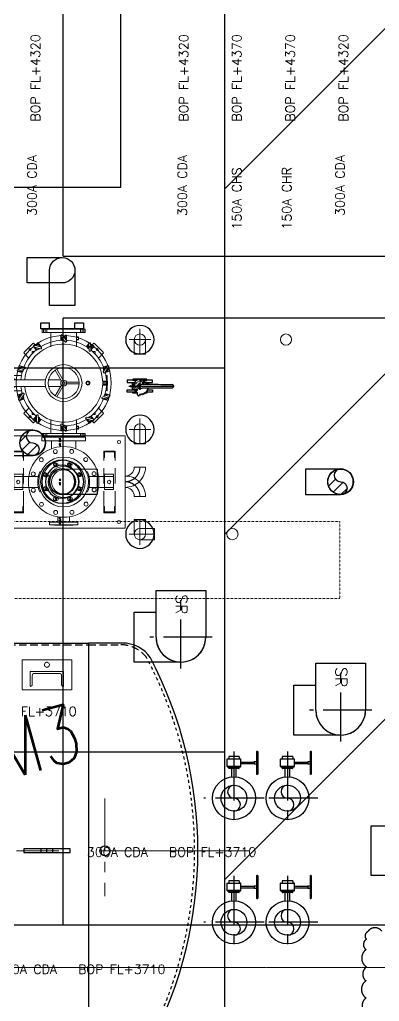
# Model space of a CAD drawing. Extents: x 0 to 160756, y 0 to 229247.
# Drawn here: x 58552 to 60893, y 77056 to 83439 of the extents above; entities that cross this region are included whole.
import ezdxf
from ezdxf.xclip import XClip

# ---------------------------------------------------------------- set-up
doc = ezdxf.new("R2010")
doc.units = 0
doc.header["$LTSCALE"] = 10
doc.header["$XCLIPFRAME"] = 2
for name, pattern in [('H12設備棟3F$0$CENTERK5', [6.916, 6.667, -0.083, 0.083, -0.083]), ('H12設備棟3F$0$DOTK1', [0.1, 0.05, -0.05]), ('H12設備棟3F$0$HIDDEN', [0.375, 0.25, -0.125]), ('H12設備棟3F$0$STYLE_18', [0.23669, 0.118345, -0.118345]), ('XCM7P30CDA$0$CENTER', [50.8, 31.75, -6.35, 6.35, -6.35]), ('XCM7P30CDA$0$HIDDEN', [0.375, 0.25, -0.125]), ('XCM7Q30CDA-200K$0$ACAD_ISO04W100', [30, 24, -3, 0, -3]), ('XCM7Q30CDA-200K$0$DASHED', [0.75, 0.5, -0.25]), ('XCM7Q30CDA-200K$0$DASHED2', [9.525, 6.35, -3.175]), ('XCM7Q30CDA-200K$0$xCUP-L40-M03-HVAC-EQ$0$CENTER', [50.8, 31.75, -6.35, 6.35, -6.35]), ('XCM7Q30CDA-200K$0$xCUP-L40-M03-HVAC-EQ$0$HIDDEN', [0.375, 0.25, -0.125]), ('XCM7Q30CDA-200K$0$xCUP-L40-M03-HVAC-EQ$0$XCUP-L40-HVAC-EQ$0$HIDDEN', [0.2, 0.1, -0.1])]:
    doc.linetypes.add(name, pattern=pattern)
for name, color, linetype in [('H12設備棟3F$0$ARC-BEAM', 252, 'H12設備棟3F$0$HIDDEN'), ('H12設備棟3F$0$H-SIN', 252, 'H12設備棟3F$0$CENTERK5'), ('H12設備棟3F$0$SETUBID', 252, 'H12設備棟3F$0$DOTK1'), ('H12設備棟3F$0$\uf4c9\ue50a', 252, 'Continuous'), ('XCM7P30CDA$0$M-CWTR-VAVE', 252, 'Continuous'), ('XCM7P30CDA$0$M-PIPE-VALVE', 252, 'Continuous'), ('XCM7P30CDA$0$REV', 252, 'XCM7P30CDA$0$CENTER'), ('XCM7P30CDA$0$U-CDA-PIPE', 252, 'Continuous'), ('XCM7P30CDA$0$U-CDA-PIPE 2', 252, 'Continuous'), ('XCM7P30CDA$0$U-CDA-TXT-01', 252, 'Continuous'), ('XCM7Q30CDA-200K$0$UER-FUTUER', 9, 'Continuous'), ('XCM7Q30CDA-200K$0$圖層1', 1, 'Continuous'), ('XCM7Q30CDA-200K$0$搬運通道', 2, 'Continuous')]:
    doc.layers.add(name, color=color, linetype=linetype)
doc.layers.add('XCM7P30CDA$0$M-PIPE-12C CHILLED WATER SUPPLY-1', color=252, linetype='Continuous', lineweight=5)
doc.layers.add('XCM7P30CDA$0$M-PIPE-20C CHILLED WATER RETURN-1', color=252, linetype='Continuous', lineweight=5)
doc.styles.add('XCM7P30CDA$0$aa-txt', font='simplex.shx', dxfattribs={"width": 0.8, "bigfont": 'chineset.shx'})
doc.styles.add('XCM7P30CDA$0$Standard', font='txt.shx', dxfattribs={"bigfont": 'chineset.shx'})
doc.styles.add('XCM7Q30CDA-200K$0$aa-txt', font='simplex.shx', dxfattribs={"width": 0.8, "bigfont": 'chineset.shx'})
doc.styles.add('XCM7Q30CDA-200K$0$Standard', font='txt.shx', dxfattribs={"bigfont": 'chineset.shx'})

# ---------------------------------------------------------------- blocks, each defined once
blk = doc.blocks.new('H12設備棟3F')
at = {"layer": 'H12設備棟3F$0$ARC-BEAM'}
for p, q in [((58835.2, 81900.3), (58835.2, 85850.3)), ((58835.2, 81900.3), (62860.2, 81900.3)), ((58835.2, 81500.3), (62860.2, 81500.3)), ((58835.2, 77550.3), (58835.2, 81500.3)), ((62735.2, 77550.3), (54535.2, 77550.3))]:
    blk.add_line(p, q, dxfattribs=at)
at = {"layer": 'H12設備棟3F$0$H-SIN', "lineweight": 5}
blk.add_line((44007.9, 77275.3), (81271.4, 77275.3), dxfattribs=at)
at = {"layer": 'H12設備棟3F$0$SETUBID', "linetype": 'H12設備棟3F$0$STYLE_18', "lineweight": 5}
blk.add_lwpolyline([(55135.2, 80175.3), (60635.2, 80175.3), (60635.2, 79675.3), (55135.2, 79675.3)], close=True, dxfattribs=at)
at = {"layer": 'H12設備棟3F$0$\uf4c9\ue50a'}
for points in [[(59210.2, 82350.3), (59210.2, 84850.3), (57710.2, 84850.3), (57710.2, 82350.3)], [(59885.2, 78675.3), (55885.2, 78675.3), (55885.2, 81175.3), (59885.2, 81175.3)]]:
    blk.add_lwpolyline(points, close=True, dxfattribs=at)
blk = doc.blocks.new('XCM7Q30CDA-200K$0$A$C78f448f2')
at = {"linetype": 'XCM7Q30CDA-200K$0$xCUP-L40-M03-HVAC-EQ$0$CENTER', "lineweight": 13, "ltscale": 4}
for p, q in [((1250.4, 4611.1), (1250.4, 4956)), ((1250.4, 0), (1250.4, 4611.1))]:
    blk.add_line(p, q, dxfattribs=at)
for p, q in [((0, 4193.7), (0, 3988.7)), ((0, 3988.7), (2500, 3988.7)), ((0, 938.7), (0, 3988.7))]:
    blk.add_line(p, q)
at = {"linetype": 'XCM7Q30CDA-200K$0$xCUP-L40-M03-HVAC-EQ$0$HIDDEN', "ltscale": 18}
for p, q in [((10.4, 3988.7), (10.4, 4183.7)), ((10.8, 938.7), (10.4, 3988.7))]:
    blk.add_line(p, q, dxfattribs=at)
at = {"linetype": 'XCM7Q30CDA-200K$0$xCUP-L40-M03-HVAC-EQ$0$CENTER', "lineweight": 13}
blk.add_line((935.5, 4088.7), (1524.4, 4088.7), dxfattribs=at)
at = {"linetype": 'XCM7Q30CDA-200K$0$xCUP-L40-M03-HVAC-EQ$0$HIDDEN', "lineweight": 15}
for p, q in [((280.8, 3888.7), (100.8, 3888.7)), ((100.8, 3888.7), (100.8, 3588.7)), ((280.8, 3588.7), (280.8, 3888.7)), ((260.8, 3838.7), (170.8, 3838.7)), ((170.8, 3838.7), (170.8, 3638.7)), ((182.8, 3662.7), (182.8, 3814.7)), ((194.8, 3826.7), (248.8, 3826.7)), ((260.8, 3838.7), (260.8, 3838.7)), ((170.8, 3638.7), (260.8, 3638.7)), ((248.8, 3650.7), (194.8, 3650.7)), ((260.8, 3638.7), (260.8, 3638.7)), ((100.8, 3588.7), (280.8, 3588.7))]:
    blk.add_line(p, q, dxfattribs=at)
at = {"linetype": 'XCM7Q30CDA-200K$0$xCUP-L40-M03-HVAC-EQ$0$CENTER'}
for p, q in [((1261.4, 3773.7), (1239.4, 3773.7)), ((1261.4, 3738.7), (1239.4, 3738.7)), ((1261.4, 3703.7), (1239.4, 3703.7))]:
    blk.add_line(p, q, dxfattribs=at)
blk.add_lwpolyline([(1239.4, 3878.7), (1239.4, 3598.7), (1261.4, 3598.7), (1261.4, 3878.7)], close=True)
blk.add_circle((1250.4, 4088.7), 30.2)
at = {"linetype": 'XCM7Q30CDA-200K$0$xCUP-L40-M03-HVAC-EQ$0$HIDDEN', "lineweight": 15}
blk.add_circle((130.8, 3738.7), 15, dxfattribs=at)
at = {"linetype": 'XCM7Q30CDA-200K$0$xCUP-L40-M03-HVAC-EQ$0$XCUP-L40-HVAC-EQ$0$HIDDEN', "ltscale": 18}
blk.add_arc((1250.4, 2148.7), 2480, 62.05112, 117.94888, dxfattribs=at)
for centre, radius, start, end in [((1250, 2148.7), 2500, 62.33507, 117.66493), ((205, 4193.7), 205, 124.37685, 180)]:
    blk.add_arc(centre, radius, start, end)
at = {"linetype": 'XCM7Q30CDA-200K$0$xCUP-L40-M03-HVAC-EQ$0$HIDDEN', "ltscale": 18}
blk.add_arc((205.4, 4183.7), 195, 126.99314, 180, dxfattribs=at)
at = {"linetype": 'XCM7Q30CDA-200K$0$xCUP-L40-M03-HVAC-EQ$0$HIDDEN', "lineweight": 15}
for centre, start, end in [((194.8, 3814.7), 90, 180), ((248.8, 3838.7), 270, 0), ((194.8, 3662.7), 180, 270), ((248.8, 3638.7), 0, 90)]:
    blk.add_arc(centre, 12, start, end, dxfattribs=at)
blk = doc.blocks.new('XCM7Q30CDA-200K$0$冷卻器')
at = {"linetype": 'XCM7Q30CDA-200K$0$DASHED', "lineweight": 13, "ltscale": 20}
for p, q in [((-160, 335.6), (-200, 335.6)), ((-200, 335.6), (-200, 260.6)), ((-160, 330.6), (-195, 330.6)), ((-195, 330.6), (-195, 265.6)), ((-160, 335.6), (-160, 330.6)), ((-160, 335.6), (160, 335.6)), ((160, 335.6), (200, 335.6)), ((160, 335.6), (160, 330.6)), ((160, 330.6), (195, 330.6)), ((195, 330.6), (195, 265.6)), ((200, 335.6), (200, 260.6)), ((-200, 260.6), (-160, 260.6)), ((-195, 265.6), (-160, 265.6)), ((-160, 265.6), (-160, 260.6)), ((-160, 260.6), (160, 260.6)), ((195, 265.6), (160, 265.6)), ((160, 265.6), (160, 260.6)), ((200, 260.6), (160, 260.6)), ((-200, -335.6), (-200, -260.6)), ((-200, -260.6), (-160, -260.6)), ((-195, -330.6), (-195, -265.6)), ((-195, -265.6), (-160, -265.6)), ((-160, -265.6), (-160, -260.6)), ((-160, -260.6), (160, -260.6)), ((200, -260.6), (160, -260.6)), ((160, -265.6), (160, -260.6)), ((195, -265.6), (160, -265.6)), ((195, -330.6), (195, -265.6)), ((200, -335.6), (200, -260.6)), ((-160, -335.6), (-200, -335.6)), ((-160, -330.6), (-195, -330.6)), ((-160, -335.6), (-160, -330.6)), ((-160, -335.6), (160, -335.6)), ((160, -330.6), (195, -330.6)), ((160, -335.6), (160, -330.6)), ((160, -335.6), (200, -335.6))]:
    blk.add_line(p, q, dxfattribs=at)
at = {"lineweight": 13}
for p, q in [((-35.6, 325), (-35.6, 165.1)), ((35.6, 325), (35.6, 165.1)), ((-64.8, 156), (-64.8, 148.4)), ((64.8, 156), (64.8, 148.4)), ((267.4, 79.4), (215.7, 79.4)), ((-262, 37.8), (-226.7, 37.8)), ((-262, -37.8), (-226.7, -37.8)), ((267.4, -79.6), (215.7, -79.6)), ((-64.8, -156), (-64.8, -148.4)), ((-35.6, -325), (-35.6, -165.1)), ((35.6, -325), (35.6, -165.1)), ((64.8, -156), (64.8, -148.4))]:
    blk.add_line(p, q, dxfattribs=at)
for points in [[(-300, 400), (300, 400), (300, -400), (-300, -400)], [(-50.1, 325), (50.1, 325), (50.1, 264.9), (-50.1, 264.9)], [(267.4, -143), (290.8, -143), (290.8, 141.9), (267.4, 141.9)], [(-262, 92.4), (-278.7, 92.4), (-278.7, -92.4), (-262, -92.4)], [(290.8, 106.3), (293, 106.3), (293, -106.3), (290.8, -106.3)], [(-282, -60.1), (-278.7, -60.1), (-278.7, 60.1), (-282, 60.1)], [(-50.1, -325), (50.1, -325), (50.1, -264.9), (-50.1, -264.9)]]:
    blk.add_lwpolyline(points, close=True, dxfattribs=at)
for centre, radius in [((-260, 360), 10), ((260, 360), 10), ((0, 295.6), 11.3), ((0, 0), 229.9), ((-54, 197.6), 12.8), ((52, 198.1), 12.8), ((0, 0), 162), ((-145.6, 144.1), 12.8), ((0, 0), 140.9), ((144.1, 145.6), 12.8), ((-198.1, 52), 12.8), ((0, 0), 100.6), ((0, 0), 78.3), ((-46.4, 109.5), 10.5), ((44.6, 110.2), 10.5), ((197.6, 54), 12.8), ((197.6, 54), 12.8), ((-110.2, 44.6), 10.5), ((109.5, 46.4), 10.5), ((-197.6, -54), 12.8), ((-109.5, -46.4), 10.5), ((110.2, -44.6), 10.5), ((198.1, -52), 12.8), ((-44.6, -110.2), 10.5), ((46.4, -109.5), 10.5), ((-144.1, -145.6), 12.8), ((-52, -198.1), 12.8), ((54, -197.6), 12.8), ((145.6, -144.1), 12.8), ((0, -295.6), 11.3), ((-260, -360), 10), ((260, -360), 10)]:
    blk.add_circle(centre, radius, dxfattribs=at)
for start, end in [(67.435, 112.565), (247.435, 292.565)]:
    blk.add_arc((0, 0), 168.9, start, end, dxfattribs=at)
at = {"lineweight": 13, "char_height": 10, "width": 636.259, "attachment_point": 1, "style": 'XCM7Q30CDA-200K$0$Standard'}
for s, insert in [('CHS/R', (-272.6, 29.2)), ('AIR IN', (-21.6, 29.2)), ('AIR OUT', (230.3, 29.2))]:
    blk.add_mtext(s, dxfattribs=dict(at, insert=insert))
blk = doc.blocks.new('XCM7Q30CDA-200K$0$6F10K側')
at = {"layer": 'XCM7Q30CDA-200K$0$圖層1', "linetype": 'ByBlock', "lineweight": 13}
for p, q in [((0, 23), (0, 3)), ((280, 23), (280, 3))]:
    blk.add_line(p, q, dxfattribs=at)
at = {"layer": 'XCM7Q30CDA-200K$0$圖層1', "lineweight": 13}
for p, q in [((1, 24), (279, 24)), ((1, 2), (279, 2)), ((57.4, 2), (57.4, -89.8)), ((222.6, 2), (222.6, -89.8))]:
    blk.add_line(p, q, dxfattribs=at)
at = {"layer": 'XCM7Q30CDA-200K$0$圖層1', "linetype": 'XCM7Q30CDA-200K$0$DASHED2', "lineweight": 13}
for p, q in [((8.5, 24), (8.5, 2)), ((31.5, 24), (31.5, 2)), ((248.5, 24), (248.5, 2)), ((271.5, 24), (271.5, 2))]:
    blk.add_line(p, q, dxfattribs=at)
at = {"layer": 'XCM7Q30CDA-200K$0$圖層1', "linetype": 'XCM7Q30CDA-200K$0$ACAD_ISO04W100', "lineweight": 13}
for p, q in [((20, 26), (20, 0)), ((260, 26), (260, 0))]:
    blk.add_line(p, q, dxfattribs=at)
at = {"layer": 'XCM7Q30CDA-200K$0$圖層1', "linetype": 'ByBlock', "lineweight": 13}
for centre, start, end in [((1, 23), 90, 180), ((1, 3), 180, 270), ((279, 23), 0, 90), ((279, 3), 270, 0)]:
    blk.add_arc(centre, 1, start, end, dxfattribs=at)
blk = doc.blocks.new('XCM7Q30CDA-200K$0$A$C3A915B38')
at = {"lineweight": 20}
for p, q in [((32, 26.5), (0, 26.5)), ((0, 26.5), (0, 0)), ((32, 26.5), (32, 0)), ((32, 0), (0, 0))]:
    blk.add_line(p, q, dxfattribs=at)
at = {"linetype": 'XCM7Q30CDA-200K$0$DASHED2', "lineweight": 20}
for p, q in [((0, 22.2), (32, 22.2)), ((0, 4.2), (32, 4.2))]:
    blk.add_line(p, q, dxfattribs=at)
blk = doc.blocks.new('XCM7Q30CDA-200K$0$2分內牙')
at = {"lineweight": 18}
for p, q in [((0, 14.5), (0, 0)), ((19, 0), (0, 0)), ((18.5, 15), (0.5, 15)), ((19, 0), (19, 14.5))]:
    blk.add_line(p, q, dxfattribs=at)
at = {"linetype": 'XCM7Q30CDA-200K$0$DASHED2', "lineweight": 18}
for p, q in [((3.5, 15), (3.5, 0)), ((15.5, 15), (15.5, 0))]:
    blk.add_line(p, q, dxfattribs=at)
at = {"lineweight": 18}
for centre, start, end in [((0.5, 14.5), 90, 180), ((18.5, 14.5), 0, 90)]:
    blk.add_arc(centre, 0.5, start, end, dxfattribs=at)
blk = doc.blocks.new('XCM7Q30CDA-200K$0$A$Cb676c5ad')
at = {"lineweight": 13}
for p, q in [((289.9, 659.7), (297.5, 662.6)), ((289.9, 632), (289.9, 661.6)), ((290.3, 627), (304.5, 645.1)), ((290.8, 662.6), (297.5, 662.6)), ((298.5, 653.3), (298.5, 661.6)), ((304.5, 645.1), (318.6, 663.1)), ((327.7, 656.1), (313.5, 638)), ((328.1, 632), (328.1, 656.8)), ((51.6, 552.8), (108.2, 609.4)), ((129, 567.2), (111.5, 591.2)), ((111.7, 592.6), (117.2, 596.5)), ((112.7, 589.7), (117.2, 596.5)), ((144.5, 580.1), (115.3, 609.4)), ((127.5, 597.2), (115.3, 609.4)), ((123.4, 589.6), (118.5, 596.3)), ((132.3, 563.5), (133.1, 586.4)), ((133.1, 586.4), (133.9, 609.4)), ((144.6, 586), (143.7, 563.1)), ((145.4, 609), (144.6, 586)), ((159.9, 589.7), (145.3, 609.8)), ((159.7, 588.4), (154.5, 584.6)), ((293.5, 631), (290.8, 631)), ((292.6, 619.1), (291.1, 620.3)), ((313.5, 638), (299.4, 619.9)), ((327.2, 631), (320.8, 631)), ((452.8, 577.7), (452.2, 579.5)), ((455.5, 585.4), (477.6, 591.7)), ((458.1, 589.7), (475.5, 613.7)), ((460.4, 586.8), (458.3, 588.4)), ((480.8, 580.7), (458.7, 574.4)), ((474.4, 612.2), (482.3, 610)), ((476.8, 613.9), (482.3, 610)), ((477.6, 601.9), (482.5, 608.7)), ((477.6, 591.7), (499.7, 598.1)), ((502.8, 587), (480.8, 580.7)), ((489, 567.2), (503.6, 587.3)), ((490.5, 597.2), (502.7, 609.4)), ((490.5, 597.2), (502.7, 609.4)), ((509.8, 609.4), (566.4, 552.8)), ((80.9, 516.5), (51.6, 545.7)), ((80.9, 516.5), (51.6, 545.7)), ((117.1, 556.6), (104.4, 556.6)), ((104.4, 556.6), (104.4, 543.9)), ((132.4, 568.6), (130.3, 567)), ((138.8, 558.5), (136.9, 558.5)), ((487.7, 567), (482.5, 570.8)), ((513.6, 556.6), (500.9, 556.6)), ((513.6, 543.9), (513.6, 556.6)), ((537.1, 516.5), (566.4, 545.7)), ((537.1, 516.5), (566.4, 545.7)), ((28.9, 438.3), (16.1, 457.3)), ((48.7, 456.7), (25.1, 464.4)), ((25.6, 463.7), (38.4, 444.7)), ((49.3, 455.5), (47.3, 449.4)), ((558, 450.1), (558.6, 451.9)), ((564.8, 454.7), (586.3, 446.9)), ((569.5, 453), (568.7, 455.5)), ((569.3, 456.7), (597.5, 465.9)), ((586.3, 446.9), (607.9, 439)), ((592.3, 455.1), (600.2, 457.7)), ((595.7, 465.3), (600.8, 458.9)), ((598.8, 465.3), (600.8, 458.9)), ((8, 430.7), (10.1, 437.1)), ((36.8, 420.3), (8.6, 429.5)), ((10.4, 428.9), (10.1, 437.1)), ((19.2, 435.1), (11.3, 437.7)), ((41.7, 419.2), (28.9, 438.3)), ((38.9, 423.4), (38, 420.9)), ((38.4, 444.7), (51.2, 425.6)), ((49.9, 419), (48.3, 417.9)), ((313.2, 370.7), (354.2, 441.7)), ((323.1, 364.9), (364.1, 436)), ((582.4, 436.1), (560.8, 444)), ((580, 420.9), (578, 427)), ((581.2, 420.3), (604.8, 428)), ((604, 428.2), (582.4, 436.1)), ((583.5, 402), (678, 402)), ((678, 402), (678, 302)), ((290.7, 357.7), (208.7, 357.7)), ((290.7, 346.3), (208.7, 346.3)), ((313.2, 333.3), (354.2, 262.3)), ((323.1, 339.1), (364.1, 268)), ((407.2, 373.3), (328, 373.3)), ((407.2, 330.6), (328, 330.6)), ((641.7, 373.3), (426.7, 373.3)), ((641.7, 330.6), (426.7, 330.6)), ((31.7, 257.1), (10.1, 265)), ((36.8, 283.7), (13.2, 276)), ((14, 275.8), (35.6, 267.9)), ((53.2, 249.3), (31.7, 257.1)), ((35.6, 267.9), (57.2, 260)), ((38, 283.1), (40, 277)), ((579.6, 259.3), (566.8, 278.4)), ((568.1, 285), (569.7, 286.1)), ((576.3, 284.8), (589.1, 265.7)), ((579.1, 280.6), (580, 283.1)), ((592.4, 240.3), (579.6, 259.3)), ((581.2, 283.7), (609.4, 274.5)), ((583.5, 302), (678, 302)), ((589.1, 265.7), (601.9, 246.7)), ((598.8, 268.9), (606.7, 266.3)), ((607.6, 275.1), (607.9, 266.9)), ((610, 273.3), (607.9, 266.9)), ((19.2, 238.7), (17.2, 245.1)), ((22.3, 238.7), (17.2, 245.1)), ((25.7, 248.9), (17.8, 246.3)), ((48.7, 247.3), (20.5, 238.1)), ((48.5, 251), (49.3, 248.5)), ((60, 253.9), (59.4, 252.1)), ((568.7, 248.5), (570.7, 254.6)), ((569.3, 247.3), (592.9, 239.6)), ((80.9, 187.5), (51.6, 158.3)), ((80.9, 187.5), (51.6, 158.3)), ((108.2, 94.6), (51.6, 151.2)), ((104.4, 160.1), (104.4, 147.4)), ((104.4, 147.4), (117.1, 147.4)), ((129, 136.8), (114.4, 116.7)), ((130.3, 137), (135.5, 133.2)), ((137.2, 123.3), (159.3, 129.6)), ((473.4, 118), (474.3, 140.9)), ((479.2, 145.5), (481.1, 145.5)), ((485.7, 140.5), (484.9, 117.6)), ((485.6, 135.4), (487.7, 137)), ((489, 136.8), (506.5, 112.8)), ((500.9, 147.4), (513.6, 147.4)), ((566.4, 151.2), (509.8, 94.6)), ((513.6, 147.4), (513.6, 160.1)), ((537.1, 187.5), (566.4, 158.3)), ((537.1, 187.5), (566.4, 158.3)), ((115.2, 117), (137.2, 123.3)), ((127.5, 106.8), (115.3, 94.6)), ((127.5, 106.8), (115.3, 94.6)), ((140.4, 112.3), (118.3, 105.9)), ((140.4, 102.1), (135.5, 95.3)), ((141.2, 90.1), (135.7, 94)), ((143.6, 91.8), (135.7, 94)), ((162.5, 118.6), (140.4, 112.3)), ((159.9, 114.3), (142.5, 90.3)), ((157.6, 117.2), (159.7, 115.6)), ((165.2, 126.3), (165.8, 124.5)), ((289.9, 72), (289.9, 47.2)), ((290.3, 47.9), (304.5, 66)), ((290.8, 73), (297.2, 73)), ((304.5, 66), (318.6, 84.1)), ((327.7, 77), (313.5, 58.9)), ((324.5, 73), (327.2, 73)), ((325.4, 84.9), (326.9, 83.7)), ((328.1, 72), (328.1, 42.4)), ((458.1, 114.3), (472.7, 94.2)), ((458.3, 115.6), (463.5, 119.4)), ((472.6, 95), (473.4, 118)), ((484.9, 117.6), (484.1, 94.6)), ((490.5, 106.8), (502.7, 94.6)), ((490.5, 106.8), (502.7, 94.6)), ((494.6, 114.4), (499.5, 107.7)), ((505.3, 114.3), (500.8, 107.5)), ((506.3, 111.4), (500.8, 107.5)), ((313.5, 58.9), (299.4, 40.9)), ((319.5, 50.7), (319.5, 42.4)), ((328.1, 44.3), (320.5, 41.4)), ((327.2, 41.4), (320.5, 41.4))]:
    blk.add_line(p, q, dxfattribs=at)
for points in [[(28, 302), (25, 302), (25, 402), (28, 402)], [(28, 350.5), (55, 350.5), (55, 353.5), (28, 353.5)]]:
    blk.add_lwpolyline(points, close=True, dxfattribs=at)
for centre, radius in [((309, 352), 309), ((90.5, 570.5), 7), ((527.5, 570.5), 7), ((309, 352), 119.6), ((309, 352), 100.5), ((151.1, 352), 13.2), ((151.1, 352), 9), ((309, 352), 19.1), ((309, 352), 9.09), ((90.5, 133.5), 7), ((527.5, 133.5), 7)]:
    blk.add_circle(centre, radius, dxfattribs=at)
for centre, radius, start, end in [((290.8, 661.6), 0.957, 90, 180), ((309, 641.5), 15.8, 73.25756, 210.61018), ((309, 641.5), 13.9, 76.3772, 207.49053), ((297.5, 661.6), 0.957, 0, 90), ((309, 641.5), 15.8, 253.25756, 30.61018), ((309, 641.5), 13.9, 256.3772, 27.49053), ((322.4, 660.2), 4.78, 51.93387, 141.93387), ((323.9, 659), 4.78, 321.93387, 51.93387), ((309, 352), 254, 4.82169, 355.17831), ((111.7, 605.9), 5, 45, 135), ((112.3, 591.8), 0.957, 126, 216), ((117.7, 595.7), 0.957, 36, 126), ((138.8, 586.2), 15.8, 109.25756, 246.61018), ((138.8, 586.2), 13.9, 112.3772, 243.49053), ((138.7, 609.2), 4.78, 87.93387, 177.93387), ((140.6, 609.1), 4.78, 357.93387, 87.93387), ((138.8, 586.2), 15.8, 289.25756, 66.61018), ((138.8, 586.2), 13.9, 292.3772, 63.49053), ((309, 352), 279, 93.26434, 123.62792), ((159.2, 589.2), 0.957, 306, 36), ((294.1, 624), 4.78, 141.93387, 231.93387), ((290.8, 632), 0.957, 180, 270), ((295.6, 622.9), 4.78, 231.93387, 321.93387), ((309, 352), 279, 57.26434, 87.62792), ((327.2, 632), 0.957, 270, 0), ((456.8, 580.8), 4.78, 105.93387, 195.93387), ((457.4, 579), 4.78, 195.93387, 285.93387), ((458.8, 589.2), 0.957, 144, 234), ((479.2, 586.2), 15.8, 37.25756, 174.61018), ((479.2, 586.2), 13.9, 40.3772, 171.49053), ((479.2, 586.2), 15.8, 217.25756, 354.61018), ((479.2, 586.2), 13.9, 220.3772, 351.49053), ((476.3, 613.2), 0.957, 54, 144), ((481.7, 609.2), 0.957, 324, 54), ((501, 593.5), 4.78, 15.93387, 105.93387), ((506.3, 605.9), 5, 45, 135), ((501.5, 591.6), 4.78, 285.93387, 15.93387), ((309, 352), 279, 129.26434, 159.62792), ((55.1, 549.3), 5, 135, 225), ((129.7, 567.8), 0.957, 216, 306), ((137, 563.3), 4.78, 177.93387, 267.93387), ((139, 563.2), 4.78, 267.93387, 357.93387), ((309, 352), 279, 21.26434, 51.62792), ((488.3, 567.8), 0.957, 234, 324), ((562.9, 549.3), 5, 315, 45), ((20, 460), 4.78, 123.93387, 213.93387), ((33.6, 441.5), 15.8, 145.25756, 282.61018), ((21.6, 461.1), 4.78, 33.93387, 123.93387), ((33.6, 441.5), 13.9, 148.3772, 279.49053), ((33.6, 441.5), 15.8, 325.25756, 102.61018), ((33.6, 441.5), 13.9, 328.3772, 99.49053), ((48.4, 455.8), 0.957, 342, 72), ((562.5, 448.4), 4.78, 159.93387, 249.93387), ((563.1, 450.2), 4.78, 69.93387, 159.93387), ((569.6, 455.8), 0.957, 108, 198), ((584.4, 441.5), 15.8, 1.25756, 138.61018), ((584.4, 441.5), 13.9, 4.3772, 135.49053), ((597.8, 465), 0.957, 18, 108), ((599.9, 458.6), 0.957, 288, 18), ((8.9, 430.4), 0.957, 162, 252), ((11, 436.8), 0.957, 72, 162), ((309, 352), 279, 165.26434, 195.62792), ((37.1, 421.2), 0.957, 252, 342), ((45.7, 421.9), 4.78, 213.93387, 303.93387), ((47.3, 423), 4.78, 303.93387, 33.93387), ((584.4, 441.5), 15.8, 181.25756, 318.61018), ((584.4, 441.5), 13.9, 184.3772, 315.49053), ((309, 352), 279, 4.38875, 15.62792), ((580.9, 421.2), 0.957, 198, 288), ((605.6, 432.7), 4.78, 249.93387, 339.93387), ((606.2, 434.5), 4.78, 339.93387, 69.93387), ((309, 352), 279, 345.26434, 355.61125), ((641.7, 352), 30, 225.37068, 134.62932), ((641.7, 352), 21.4, 270, 90), ((11.8, 269.5), 4.78, 159.93387, 249.93387), ((12.4, 271.3), 4.78, 69.93387, 159.93387), ((33.6, 262.5), 15.8, 181.25756, 318.61018), ((33.6, 262.5), 13.9, 184.3772, 315.49053), ((33.6, 262.5), 15.8, 1.25756, 138.61018), ((33.6, 262.5), 13.9, 4.3772, 135.49053), ((37.1, 282.8), 0.957, 18, 108), ((55.5, 255.6), 4.78, 339.93387, 69.93387), ((570.7, 281), 4.78, 123.93387, 213.93387), ((584.4, 262.5), 15.8, 145.25756, 282.61018), ((572.3, 282.1), 4.78, 33.93387, 123.93387), ((584.4, 262.5), 13.9, 148.3772, 279.49053), ((580.9, 282.8), 0.957, 72, 162), ((584.4, 262.5), 15.8, 325.25756, 102.61018), ((584.4, 262.5), 13.9, 328.3772, 99.49053), ((607, 267.2), 0.957, 252, 342), ((609.1, 273.6), 0.957, 342, 72), ((18.1, 245.4), 0.957, 108, 198), ((20.2, 239), 0.957, 198, 288), ((48.4, 248.2), 0.957, 288, 18), ((309, 352), 279, 201.26434, 231.62792), ((54.9, 253.8), 4.78, 249.93387, 339.93387), ((309, 352), 279, 309.26434, 339.62792), ((569.6, 248.2), 0.957, 162, 252), ((596.4, 242.9), 4.78, 213.93387, 303.93387), ((598, 244), 4.78, 303.93387, 33.93387), ((55.1, 154.7), 5, 135, 225), ((138.8, 117.8), 15.8, 37.25756, 174.61018), ((138.8, 117.8), 13.9, 40.3772, 171.49053), ((129.7, 136.2), 0.957, 54, 144), ((160.6, 125), 4.78, 15.93387, 105.93387), ((479.2, 117.8), 15.8, 109.25756, 246.61018), ((479.2, 117.8), 13.9, 112.3772, 243.49053), ((479, 140.8), 4.78, 87.93387, 177.93387), ((481, 140.7), 4.78, 357.93387, 87.93387), ((479.2, 117.8), 15.8, 289.25756, 66.61018), ((479.2, 117.8), 13.9, 292.3772, 63.49053), ((488.3, 136.2), 0.957, 36, 126), ((562.9, 154.7), 5, 315, 45), ((111.7, 98.1), 5, 225, 315), ((116.5, 112.4), 4.78, 105.93387, 195.93387), ((117, 110.5), 4.78, 195.93387, 285.93387), ((138.8, 117.8), 15.8, 217.25756, 354.61018), ((138.8, 117.8), 13.9, 220.3772, 351.49053), ((136.3, 94.8), 0.957, 144, 234), ((141.7, 90.8), 0.957, 234, 324), ((309, 352), 279, 237.26434, 267.62792), ((159.2, 114.8), 0.957, 324, 54), ((161.2, 123.2), 4.78, 285.93387, 15.93387), ((290.8, 72), 0.957, 90, 180), ((309, 62.5), 15.8, 73.25756, 210.61018), ((309, 62.5), 13.9, 76.3772, 207.49053), ((309, 62.5), 15.8, 253.25756, 30.61018), ((309, 62.5), 13.9, 256.3772, 27.49053), ((322.4, 81.1), 4.78, 51.93387, 141.93387), ((309, 352), 279, 273.26434, 303.62792), ((323.9, 80), 4.78, 321.93387, 51.93387), ((327.2, 72), 0.957, 0, 90), ((458.8, 114.8), 0.957, 126, 216), ((477.4, 94.9), 4.78, 177.93387, 267.93387), ((479.3, 94.8), 4.78, 267.93387, 357.93387), ((500.3, 108.3), 0.957, 216, 306), ((506.3, 98.1), 5, 225, 315), ((505.7, 112.2), 0.957, 306, 36), ((294.1, 45), 4.78, 141.93387, 231.93387), ((295.6, 43.8), 4.78, 231.93387, 321.93387), ((320.5, 42.4), 0.957, 180, 270), ((327.2, 42.4), 0.957, 270, 0)]:
    blk.add_arc(centre, radius, start, end, dxfattribs=at)
at = {"linetype": 'ByBlock', "lineweight": 13}
blk.add_blockref('XCM7Q30CDA-200K$0$6F10K側', (169, 678), dxfattribs=at)
at = {"lineweight": 13, "rotation": 90}
blk.add_blockref('XCM7Q30CDA-200K$0$2分內牙', (226.4, 632.5), dxfattribs=at)
at = {"lineweight": 13}
blk.add_blockref('XCM7Q30CDA-200K$0$A$C3A915B38', (23, 338.8), dxfattribs=at)
at = {"linetype": 'ByBlock', "lineweight": 13, "xscale": -1, "rotation": 180}
blk.add_blockref('XCM7Q30CDA-200K$0$6F10K側', (169, 26), dxfattribs=at)
at = {"lineweight": 13, "xscale": -1, "rotation": 90}
blk.add_blockref('XCM7Q30CDA-200K$0$2分內牙', (226.4, 71.5), dxfattribs=at)
blk = doc.blocks.new('XCM7Q30CDA-200K')
at = {"layer": 'XCM7Q30CDA-200K$0$搬運通道'}
h = blk.add_hatch(dxfattribs=at)
h.set_pattern_fill('ANSI31', color=256, scale=500)
h.paths.add_polyline_path([(62385.2, 103104.6), (59885.2, 103104.6), (59885.2, 68225.3), (62385.2, 68225.3)])
blk.add_lwpolyline([(62385.2, 103104.6), (59885.2, 103104.6), (59885.2, 68225.3), (62385.2, 68225.3)], close=True, dxfattribs=at)
at = {"layer": 'XCM7Q30CDA-200K$0$UER-FUTUER', "xscale": -1}
blk.add_blockref('XCM7Q30CDA-200K$0$A$Cb676c5ad', (59147.4, 80724), dxfattribs=at)
at = {"layer": 'XCM7Q30CDA-200K$0$UER-FUTUER', "rotation": 90}
blk.add_blockref('XCM7Q30CDA-200K$0$冷卻器', (58838.4, 80433), dxfattribs=at)
at = {"layer": 'XCM7Q30CDA-200K$0$UER-FUTUER', "xscale": 1.08, "yscale": 1.08, "zscale": 1.08, "rotation": 270}
blk.add_blockref('XCM7Q30CDA-200K$0$A$C78f448f2', (54691.6, 79385.6), dxfattribs=at)
at = {"layer": 'XCM7Q30CDA-200K$0$UER-FUTUER', "insert": (57546.8, 78626.9), "char_height": 375, "attachment_point": 1, "rotation": 15.6185, "style": 'XCM7Q30CDA-200K$0$aa-txt'}
blk.add_mtext('>22M3', dxfattribs=at)
blk = doc.blocks.new('XCM7P30CDA$0$F22P2-CDA-07-C20-00$0$Flange-16.52x10KG')
for centre, radius in [((0, 0), 14), ((0, 0), 10.75), ((0, 0), 8.26), ((-4.59, 11.09), 1.15), ((4.59, 11.09), 1.15), ((-11.09, 4.59), 1.15), ((11.09, 4.59), 1.15), ((-11.09, -4.59), 1.15), ((11.09, -4.59), 1.15), ((-4.59, -11.09), 1.15), ((4.59, -11.09), 1.15)]:
    blk.add_circle(centre, radius)
blk = doc.blocks.new('XCM7P30CDA$0$F22P2-CDA-07-C20-00$0$LRElbowDown-16.52')
for p, q in [((22.86, 8.26), (0, 8.26)), ((22.86, -8.26), (22.86, 8.26)), ((0, -8.26), (22.86, -8.26))]:
    blk.add_line(p, q)
blk.add_arc((0, 0), 8.26, 90, 270)
blk = doc.blocks.new('XCM7P30CDA$0$F22P2-CDA-07-C20-00$0$FlangeSide-16.52x150LB')
for p, q in [((-4, 13.95), (-4, 8.26)), ((0, 13.95), (-4, 13.95)), ((0, -13.95), (0, 13.95)), ((0, 8.26), (-4, 8.26)), ((0, -8.26), (-4, -8.26)), ((-4, -8.26), (-4, -13.95)), ((-4, -13.95), (0, -13.95))]:
    blk.add_line(p, q)
blk = doc.blocks.new('XCM7P30CDA$0$A$C2780092A')
at = {"color": 1, "linetype": 'XCM7P30CDA$0$CENTER'}
for p, q in [((0, 70.7), (0, -70.7)), ((70.7, 0), (-95.2, 0))]:
    blk.add_line(p, q, dxfattribs=at)
at = {"color": 0}
blk.add_lwpolyline([(0, -36.5), (-95.2, -36.5), (-95.2, 36.5), (0, 36.5)], dxfattribs=at)
blk.add_circle((0, 0), 36.5, dxfattribs=at)
blk = doc.blocks.new('XCM7P30CDA$0$A$C32AB3962')
at = {"color": 1, "linetype": 'XCM7P30CDA$0$CENTER'}
for p, q in [((0, 70.7), (0, -70.7)), ((70.7, 0), (-95.2, 0))]:
    blk.add_line(p, q, dxfattribs=at)
at = {"color": 0}
blk.add_lwpolyline([(0, -36.5), (-95.2, -36.5), (-95.2, 36.5), (0, 36.5)], dxfattribs=at)
blk.add_arc((0, 0), 36.5, 270, 90, dxfattribs=at)
blk = doc.blocks.new('XCM7P30CDA$0$Es-065')
blk.add_lwpolyline([(3.65, 0, 0.414214), (-9.52, 13.18), (-9.52, 5.87, -0.414214), (-3.65, 0)], format="xyb", close=True)
at = {"color": 1, "linetype": 'XCM7P30CDA$0$CENTER'}
blk.add_arc((-9.52, 0), 9.52, 0, 90, dxfattribs=at)
blk = doc.blocks.new('XCM7P30CDA$0$BV-65A-AM')
at = {"color": 1, "linetype": 'ByBlock'}
for p, q in [((0, 71.3), (0, -223.7)), ((-17.3, 17.3), (-29.2, 29.2)), ((22.9, 0), (-22.9, 0)), ((22.9, 0), (-22.9, 0)), ((-21.2, 0), (22.5, 0)), ((-15, 0), (16.3, 0)), ((17.6, -17.5), (29.4, -29.2))]:
    blk.add_line(p, q, dxfattribs=at)
at = {"linetype": 'ByBlock'}
for p, q in [((-62.1, 8.4), (-62.1, 5)), ((-62.1, 5), (-58.3, 5)), ((-53.2, 1.1), (-58.3, 5)), ((-55.8, 14.7), (-50.1, 14.7)), ((-27.7, 25.6), (-27.8, 19.6)), ((-22.6, 16.6), (-27.8, 19.6)), ((-27.7, 25.6), (-22.5, 28.5)), ((-23, 46.5), (-21.4, 48.1)), ((-23, 46.5), (-23, 36.2)), ((-17.4, 19.6), (-22.6, 16.6)), ((-22.5, 28.5), (-17.4, 25.5)), ((-21.4, 48.1), (-2.6, 49)), ((-21.4, 48.1), (-21.4, 37.2)), ((-17.4, 25.5), (-17.4, 19.6)), ((-13.6, 7.8), (-13.6, -14.8)), ((-8.3, 0), (8.3, 0)), ((-8.3, 0), (8.3, 0)), ((-8.3, 0), (8.3, 0)), ((-8.2, 32.1), (-7, 32.1)), ((0, 24.8), (-7.4, 13)), ((-3.4, 29.2), (-4.6, 29.2)), ((-4.6, 2.2), (-4.6, -2.8)), ((-2.6, 61), (-2.6, 42.8)), ((0.9, 35.7), (-0.9, 35.7)), ((-0.9, 35.7), (-0.9, 29.3)), ((-0.9, 29.3), (0.9, 29.3)), ((0, 63.6), (0, 63.6)), ((0, 63.6), (0, 63.6)), ((0, 24.8), (7.4, 13)), ((0.9, 35.7), (0.9, 29.3)), ((2.6, 61), (2.6, 42.8)), ((2.6, 49), (21.4, 48.1)), ((4.6, 2.2), (4.6, -2.8)), ((6.2, 34.9), (5.5, 31.3)), ((12.2, 33.3), (10.9, 29.9)), ((13.6, 7.8), (13.6, -14.8)), ((17.8, 30.7), (14.6, 25.1)), ((22.9, 27.2), (20.5, 24.4)), ((21.4, 48.1), (23, 46.5)), ((21.4, 48.1), (21.4, 37.2)), ((23, 46.5), (23, 36.2)), ((27.3, 22.8), (24.5, 20.5)), ((30.8, 17.7), (25.3, 14.5)), ((35.7, 0.9), (29.3, 0.9)), ((29.3, -0.9), (29.3, 0.9)), ((33.5, 12.1), (30, 10.9)), ((35.1, 6.2), (31.5, 5.5)), ((35.7, -0.9), (35.7, 0.9)), ((-53.2, -1.1), (-56.8, -3.8)), ((-52.6, -8.2), (-56.6, -6.1)), ((-52.2, -10.3), (-55.3, -13.6)), ((-50.4, -17.2), (-54.7, -15.9)), ((-49.7, -19.3), (-52.1, -23.1)), ((-46.7, -25.7), (-51.1, -25.2)), ((-45.6, -27.6), (-47.3, -31.8)), ((-41.5, -33.5), (-46, -33.7)), ((-40.1, -35.2), (-41.1, -39.5)), ((-35.1, -40.2), (-39.4, -41.2)), ((-33.4, -41.6), (-33.6, -46.1)), ((-27.6, -45.7), (-31.7, -47.4)), ((-25.7, -46.8), (-25.1, -51.3)), ((-19.3, -49.8), (-23, -52.2)), ((-17.2, -50.6), (-15.9, -54.9)), ((-11.9, -53.9), (-13.6, -55.5)), ((-11.9, -19.9), (-11.9, -118.7)), ((11.9, -19.9), (11.9, -118.7)), ((14.7, -48.5), (22.5, -48.1)), ((14.7, -55.8), (14.7, -50.1)), ((17.7, -19.7), (22.9, -16.7)), ((17.7, -19.7), (17.7, -25.7)), ((22.9, -28.7), (17.7, -25.7)), ((22.5, -48.1), (22.5, -36.5)), ((22.5, -48.1), (24, -46.5)), ((22.9, -16.7), (28.1, -19.8)), ((28, -25.7), (22.9, -28.7)), ((24, -46.5), (24, -35.5)), ((28.1, -19.8), (28, -25.7)), ((28.9, -7), (28.9, -6.2)), ((35.7, -0.9), (29.3, -0.9)), ((30.1, -7), (30.1, -6.2)), ((34, -3.9), (31.1, -3.9)), ((34, -5.2), (31.1, -5.2)), ((34, -8), (31.1, -8)), ((34, -9.2), (31.1, -9.2)), ((35, -7), (35, -6.2)), ((36.2, -7), (36.2, -6.2)), ((-11.9, -118.7), (-10.6, -135.7)), ((11.9, -118.7), (10.6, -135.7)), ((-10.6, -135.7), (-10.6, -209.4)), ((10.6, -135.7), (10.6, -209.4))]:
    blk.add_line(p, q, dxfattribs=at)
for points in [[(-39, 19.3), (-39, 81.9), (-23, 81.9), (-23, 36.2)], [(39, 17.9), (39, 81.9), (23, 81.9), (23, 36.2)], [(-45.8, 15.3), (-45.8, 45.2), (-39, 45.2), (-39, 19.3)], [(39, -17.9), (39, -45.2), (45.8, -45.2), (45.8, 45.2), (39, 45.2), (39, 17.9)], [(-39, -41.1), (-39, -45.2), (-45.8, -45.2), (-45.8, -26.3)], [(-23, -52.2), (-23, -81.9), (-39, -81.9), (-39, -41.1)], [(23, -36.2), (23, -81.9), (39, -81.9), (39, -17.9)]]:
    blk.add_lwpolyline(points)
for points in [[(-8.2, 32.1, -0.120011), (-8, 33, -0.104957), (-7.4, 33.7, -0.088923), (-6.7, 34.2, -0.080167), (-5.8, 34.3, -0.080167), (-4.9, 34.2, -0.088923), (-4.2, 33.7, -0.104957), (-3.6, 33, -0.120011), (-3.4, 32.1, -0.120011), (-3.6, 31.2, -0.104957), (-4.2, 30.5, -0.088923), (-4.9, 30, -0.088923)], [(-3.4, 29.2, -0.108254), (-3.5, 28.3, -0.102013), (-4.1, 27.6, -0.094273), (-4.9, 27.1, -0.089446), (-5.8, 27, -0.089446), (-6.7, 27.1, -0.094273), (-7.5, 27.6, -0.102013), (-8.1, 28.3, -0.108254), (-8.2, 29.2, -0.108254), (-8.1, 30, -0.207462), (-6.8, 30.9, 0.005899), (-5.3, 31.2)], [(-7, 32.1, -0.120011), (-6.9, 32.5, -0.104957), (-6.7, 32.8, -0.088923), (-6.3, 33, -0.080167), (-5.8, 33.1, -0.080167), (-5.3, 33, -0.088923), (-4.9, 32.8, -0.104957), (-4.7, 32.5, -0.120011), (-4.6, 32.1, -0.120011), (-4.7, 31.7, -0.104957), (-4.9, 31.4, -0.088923), (-5.3, 31.2)], [(-4.6, 29.2, -0.108254), (-4.6, 28.8, -0.102013), (-4.9, 28.5, -0.094273), (-5.3, 28.3, -0.089446), (-5.8, 28.2, -0.089446), (-6.3, 28.3, -0.094273), (-6.7, 28.5, -0.102013), (-6.9, 28.8, -0.108254), (-7, 29.2, -0.088886), (-7, 29.4, -0.178069), (-6.6, 29.7, 0.005748), (-5.1, 30, 0.005748)]]:
    blk.add_lwpolyline(points, format="xyb", dxfattribs=at)
for centre in [(-22.5, 22.5), (22.9, -22.8)]:
    blk.add_circle(centre, 4.13, dxfattribs=at)
for centre, radius, start, end in [((-55.8, 8.4), 6.27, 90, 180), ((-54, 0), 1.38, 307.5, 52.5), ((-50.1, 30.3), 15.7, 270, 328.81342), ((0, 0), 42.9, 301.18658, 148.81342), ((-10.5, 7.8), 3.14, 126.2803, 180), ((0, -6.4), 20.8, 53.7197, 126.2803), ((-5.8, 32.6), 1.52, 287.34538, 288.33369), ((-5.1, 30.4), 0.453, 274.23784, 296.39596), ((0, 2.2), 4.63, 0, 180), ((0, 61), 2.61, 90, 180), ((0, 61), 2.61, 0, 90), ((10.5, 7.8), 3.14, 0, 53.7197), ((-55.9, -4.9), 1.38, 127.5, 242.5), ((-54.2, -14.6), 1.38, 137.5, 252.5), ((-53.2, -9.4), 1.38, 317.5, 62.5), ((-50.9, -23.8), 1.38, 147.5, 262.5), ((-50.8, -18.5), 1.38, 327.5, 72.5), ((-46, -32.3), 1.38, 157.5, 272.5), ((-46.9, -27.1), 1.38, 337.5, 82.5), ((-41.5, -34.9), 1.38, 347.5, 92.5), ((-39.7, -39.8), 1.38, 167.5, 282.5), ((-34.8, -41.6), 1.38, 357.5, 102.5), ((-32.2, -46.2), 1.38, 177.5, 292.5), ((-27.1, -47), 1.38, 7.5, 112.5), ((-23.8, -51.1), 1.38, 187.5, 302.5), ((-18.5, -51), 1.38, 17.5, 122.5), ((-14.6, -54.5), 1.38, 197.5, 312.5), ((-20.4, -19.9), 8.5, 0, 36.8699), ((0, -2.8), 4.63, 180, 0), ((20.4, -19.9), 8.5, 143.1301, 180), ((8.4, -55.8), 6.27, 304.17711, 0), ((30.3, -50.1), 15.7, 121.18658, 180), ((31.1, -6.2), 2.24, 90, 180), ((31.1, -7), 2.24, 180, 270), ((31.1, -6.2), 1.02, 90, 180), ((31.1, -7), 1.02, 180, 270), ((34, -6.2), 2.24, 0, 90), ((34, -6.2), 1.02, 0, 90), ((34, -7), 1.02, 270, 0), ((34, -7), 2.24, 270, 0), ((0, -209.4), 10.6, 180, 0)]:
    blk.add_arc(centre, radius, start, end, dxfattribs=at)
at = {"color": 1, "linetype": 'ByBlock'}
for start, end in [(121.83335, 148.16665), (301.83335, 328.16665)]:
    blk.add_arc((0.1, -0.1), 32.1, start, end, dxfattribs=at)
blk = doc.blocks.new('XCM7P30CDA$0$A$C330d0c3a')
at = {"layer": 'XCM7P30CDA$0$M-PIPE-VALVE'}
for centre in [(92.4, 223.7), (676.2, 223.7), (1357.2, 223.7)]:
    blk.add_circle(centre, 92.4, dxfattribs=at)
at = {"layer": 'XCM7P30CDA$0$M-PIPE-12C CHILLED WATER SUPPLY-1', "xscale": -10, "yscale": 10, "zscale": 10, "rotation": 90}
blk.add_blockref('XCM7P30CDA$0$Es-065', (1111.5, 223.7), dxfattribs=at)
at = {"layer": 'XCM7P30CDA$0$M-PIPE-12C CHILLED WATER SUPPLY-1'}
blk.add_blockref('XCM7P30CDA$0$A$C32AB3962', (1356.8, 223.7), dxfattribs=at)
at = {"layer": 'XCM7P30CDA$0$M-PIPE-12C CHILLED WATER SUPPLY-1', "rotation": 89.99999999999999}
blk.add_blockref('XCM7P30CDA$0$A$C32AB3962', (1356.8, 223.7), dxfattribs=at)
at = {"layer": 'XCM7P30CDA$0$M-PIPE-20C CHILLED WATER RETURN-1', "rotation": 180}
for name, p in [('XCM7P30CDA$0$A$C2780092A', (92, 223.7)), ('XCM7P30CDA$0$A$C32AB3962', (675.8, 223.7))]:
    blk.add_blockref(name, p, dxfattribs=at)
at = {"layer": 'XCM7P30CDA$0$M-PIPE-20C CHILLED WATER RETURN-1', "xscale": 10, "yscale": 10, "zscale": 10, "rotation": 270}
blk.add_blockref('XCM7P30CDA$0$Es-065', (921, 223.7), dxfattribs=at)
at = {"layer": 'XCM7P30CDA$0$M-PIPE-VALVE', "xscale": -1}
blk.add_blockref('XCM7P30CDA$0$BV-65A-AM', (394.9, 223.7), dxfattribs=at)
blk = doc.blocks.new('XCM7P30CDA$0$A$Cefb5f231')
at = {"layer": 'XCM7P30CDA$0$M-PIPE-12C CHILLED WATER SUPPLY-1'}
blk.add_circle((1107.9, 1064.9), 36.5, dxfattribs=at)
at = {"layer": 'XCM7P30CDA$0$M-PIPE-20C CHILLED WATER RETURN-1'}
blk.add_circle((1456.2, -199.9), 36.5, dxfattribs=at)
at = {"rotation": 90}
blk.add_blockref('XCM7P30CDA$0$A$C330d0c3a', (729.1, -292.1), dxfattribs=at)
at = {"layer": 'XCM7P30CDA$0$U-CDA-PIPE 2'}
for name, p, xscale, yscale, zscale, rotation in [('XCM7P30CDA$0$F22P2-CDA-07-C20-00$0$Flange-16.52x10KG', (-0.5, 724), 9.999999999999982, 9.999999999999982, 9.999999999999982, 270.0157380023492), ('XCM7P30CDA$0$F22P2-CDA-07-C20-00$0$LRElbowDown-16.52', (-0.5, 724), 9.999999999999998, 9.999999999999998, 9.999999999999998, 0.01573800234912323), ('XCM7P30CDA$0$F22P2-CDA-07-C20-00$0$FlangeSide-16.52x150LB', (-0.5, -269), 10.00000000000002, 10.00000000000002, 10.00000000000002, 90), ('XCM7P30CDA$0$F22P2-CDA-07-C20-00$0$LRElbowDown-16.52', (0, -650.6), 10, 10, 10, 90.01573800234904), ('XCM7P30CDA$0$F22P2-CDA-07-C20-00$0$LRElbowDown-16.52', (0, -650.6), 10, 10, 10, 180)]:
    blk.add_blockref(name, p, dxfattribs=dict(at, xscale=xscale, yscale=yscale, zscale=zscale, rotation=rotation))
blk = doc.blocks.new('XCM7P30CDA$0$A$C265D629F')
at = {"color": 1, "linetype": 'XCM7P30CDA$0$CENTER'}
for p, q in [((38916.8, -11454.8), (38916.8, -11927.4)), ((39113.5, -11757.8), (38720.1, -11757.8))]:
    blk.add_line(p, q, dxfattribs=at)
at = {"layer": 'XCM7P30CDA$0$M-CWTR-VAVE'}
for p, q in [((38882.4, -11489), (38882.4, -11500.7)), ((38949.2, -11487.2), (38884.2, -11487.2)), ((38951, -11489), (38951, -11500.7)), ((39063.8, -11454.8), (39063.8, -11600.8)), ((39071.8, -11454.8), (39071.8, -11600.8)), ((38871.7, -11551.2), (38871.7, -11504.3)), ((38961.7, -11551.2), (38871.7, -11551.2)), ((38873.5, -11502.5), (38959.9, -11502.5)), ((38873.5, -11553), (38959.9, -11553)), ((38961.7, -11551.2), (38961.7, -11504.3)), ((38961.7, -11522.8), (39048.4, -11522.8)), ((38961.7, -11532.8), (39048.4, -11532.8)), ((39048.4, -11520.2), (39063.8, -11520.2)), ((39048.4, -11520.2), (39048.4, -11535.3)), ((39048.4, -11535.3), (39063.8, -11535.3)), ((38882.4, -11563), (38882.4, -11554.8)), ((38949.2, -11564.8), (38884.2, -11564.8)), ((38901.8, -11618.9), (38901.8, -11566.3)), ((38931.7, -11618.8), (38931.7, -11566.8)), ((38951, -11563), (38951, -11554.8))]:
    blk.add_line(p, q, dxfattribs=at)
for radius in [139.7, 84.1]:
    blk.add_circle((38916.8, -11757.8), radius, dxfattribs=at)
for centre, radius, start, end in [((38884.2, -11489), 1.81, 90, 180), ((38949.2, -11489), 1.81, 0, 90), ((39067.8, -11457.8), 5, 36.8699, 143.1301), ((38873.5, -11504.3), 1.81, 90, 180), ((38873.5, -11551.2), 1.81, 180, 270), ((38880.6, -11500.7), 1.81, 270, 0), ((38880.6, -11554.8), 1.81, 0, 90), ((38952.8, -11500.7), 1.81, 180, 270), ((38952.8, -11554.8), 1.81, 90, 180), ((38959.9, -11504.3), 1.81, 0, 90), ((38959.9, -11551.2), 1.81, 270, 0), ((38884.2, -11563), 1.81, 180, 270), ((38899.9, -11566.8), 2, 0, 90), ((38933.7, -11566.8), 2, 90, 180), ((38949.2, -11563), 1.81, 270, 0), ((39067.8, -11597.8), 5, 216.8699, 323.1301), ((38916.8, -11715.7), 42.1, 90, 270), ((38916.8, -11799.8), 42.1, 270, 90)]:
    blk.add_arc(centre, radius, start, end, dxfattribs=at)
blk = doc.blocks.new('XCM7P30CDA$0$A$Cfda3b9ca')
at = {"layer": 'XCM7P30CDA$0$U-CDA-PIPE 2'}
h = blk.add_hatch(dxfattribs=at)
h.set_pattern_fill('ANSI31', color=256, scale=15, style=0)
h.set_pattern_definition([(45, (-38333.75, -64080.742), (-33.67596, 33.67596), [])])
edge = h.paths.add_edge_path()
edge.add_arc((0, 0), 84.1, 90, 270)
edge.add_arc((0, -42.1), 42.1, 270, 450)
edge.add_arc((0, 42.1), 42.1, 90, 270, ccw=False)
blk.add_lwpolyline([(0, -84.1, -1), (0, 84.1, 1), (0, 0, -1)], format="xyb", close=True, dxfattribs=at)
for radius in [84.1, 82.6]:
    blk.add_circle((0, 0), radius, dxfattribs=at)
blk = doc.blocks.new('XCM7P30CDA')
at = {"layer": 'XCM7P30CDA$0$U-CDA-PIPE 2'}
h = blk.add_hatch(dxfattribs=at)
h.set_pattern_fill('ANSI31', color=256, scale=15, style=0)
h.set_pattern_definition([(45, (22307.025, 16353.7), (-33.67596, 33.67596), [])])
edge = h.paths.add_edge_path()
edge.add_arc((60640.8, 80434.4), 84.1, 90, 270)
edge.add_arc((60640.8, 80392.4), 42.1, 270, 450)
edge.add_arc((60640.8, 80476.5), 42.1, 90, 270, ccw=False)
at = {"color": 1, "linetype": 'XCM7P30CDA$0$CENTER'}
for p, q in [((59601.6, 79220.2), (59601.6, 79728.2)), ((59804.8, 79423.4), (59398.4, 79423.4)), ((60641.2, 78746.3), (60641.2, 79254.3)), ((60844.4, 78949.5), (60438, 78949.5))]:
    blk.add_line(p, q, dxfattribs=at)
at = {"layer": 'XCM7P30CDA$0$REV'}
blk.add_lwpolyline([(60807.6, 76976.7, -0.520567), (60806.1, 77077.5, -0.520567), (60805.5, 77189.7, -0.520567), (60809.8, 77279, -0.520567), (60805.6, 77392.2, -0.520567), (60808.4, 77460.1, -0.520567), (60816.2, 77507.7, -0.520567), (60909.1, 77512.3, -0.520567)], format="xyb", dxfattribs=at)
at = {"layer": 'XCM7P30CDA$0$U-CDA-PIPE'}
blk.add_lwpolyline([(61145, 77873.2), (60840.2, 77873.2), (60840.2, 78197.1), (60983.1, 78197.1)], dxfattribs=at)
at = {"layer": 'XCM7P30CDA$0$U-CDA-PIPE 2'}
blk.add_lwpolyline([(60640.8, 80350.3, -1), (60640.8, 80518.6, 1), (60640.8, 80434.4, -1)], format="xyb", close=True, dxfattribs=at)
for points in [[(59439.7, 79423.4), (59439.7, 79728.2), (59763.6, 79728.2), (59763.6, 79423.4)], [(59601.6, 79261.5), (59296.8, 79261.5), (59296.8, 79585.3), (59439.7, 79585.3)], [(60479.3, 78949.5), (60479.3, 79254.3), (60803.1, 79254.3), (60803.1, 78949.5)], [(60641.2, 78787.6), (60336.4, 78787.6), (60336.4, 79111.5), (60479.3, 79111.5)]]:
    blk.add_lwpolyline(points, dxfattribs=at)
at = {"layer": 'XCM7P30CDA$0$U-CDA-PIPE 2', "color": 1, "linetype": 'XCM7P30CDA$0$HIDDEN'}
blk.add_circle((58636.7, 80687.2), 82.6, dxfattribs=at)
at = {"layer": 'XCM7P30CDA$0$U-CDA-PIPE 2'}
for radius in [84.1, 82.6]:
    blk.add_circle((60640.8, 80434.4), radius, dxfattribs=at)
for centre, start, end in [((59601.6, 79423.4), 180.00016, 0.00016), ((59601.6, 79423.4), 180, 0), ((60641.2, 78949.5), 180.00016, 0.00016), ((60641.2, 78949.5), 180.00016, 0.00016), ((60641.2, 78949.5), 180, 0)]:
    blk.add_arc(centre, 161.9, start, end, dxfattribs=at)
at = {"xscale": -1, "rotation": 180}
blk.add_blockref('XCM7P30CDA$0$A$Cefb5f231', (58829.1, 81158.6), dxfattribs=at)
for name, p in [('XCM7P30CDA$0$A$Cfda3b9ca', (58636.7, 80687.2)), ('XCM7P30CDA$0$A$C265D629F', (21030, 90134.5)), ('XCM7P30CDA$0$A$C265D629F', (21378.3, 90134.5)), ('XCM7P30CDA$0$A$C265D629F', (21030, 89327.7)), ('XCM7P30CDA$0$A$C265D629F', (21378.3, 89327.7))]:
    blk.add_blockref(name, p)
at = {"layer": 'XCM7P30CDA$0$U-CDA-PIPE', "xscale": 10, "yscale": 10, "zscale": 10, "rotation": 180}
blk.add_blockref('XCM7P30CDA$0$F22P2-CDA-07-C20-00$0$LRElbowDown-16.52', (58636.7, 80687.2), dxfattribs=at)
at = {"layer": 'XCM7P30CDA$0$U-CDA-PIPE 2', "xscale": 10, "yscale": 10, "zscale": 10, "rotation": 180}
blk.add_blockref('XCM7P30CDA$0$F22P2-CDA-07-C20-00$0$LRElbowDown-16.52', (60640.8, 80434.4), dxfattribs=at)
at = {"layer": 'XCM7P30CDA$0$U-CDA-PIPE 2', "style": 'XCM7P30CDA$0$Standard'}
for p in [(59568.2, 79703.2), (60607.8, 79229.3)]:
    blk.add_text('SR', height=75, rotation=270, dxfattribs=at).set_placement(p)
at = {"layer": 'XCM7P30CDA$0$U-CDA-TXT-01', "style": 'XCM7P30CDA$0$aa-txt'}
for s, p in [('BOP FL+4320', (58684.5, 82775.3)), ('BOP FL+4320', (59649.6, 82775.3)), ('BOP FL+4370', (59994.8, 82775.3)), ('BOP FL+4370', (60343, 82775.3)), ('BOP FL+4320', (60689.1, 82775.3)), ('300A CDA  ', (58662.5, 82162.5)), ('300A CDA  ', (59640.6, 82162.2)), ('300A CDA  ', (60667.1, 82162.5)), ('150A CHS ', (59994.9, 82074.1)), ('150A CHR ', (60320.4, 82074.1))]:
    blk.add_text(s, height=60, rotation=90, dxfattribs=at).set_placement(p)
for s, p in [('BOP FL+3710', (58354.4, 78910.6)), ('300A CDA  ', (58989.8, 77996.2)), ('BOP FL+3710', (59523.2, 77996.2)), ('300A CDA  ', (58399, 77234.2)), ('BOP FL+3710', (58932.4, 77234.2))]:
    blk.add_text(s, height=60, dxfattribs=at).set_placement(p)

msp = doc.modelspace()

# ---------------------------------------------------------------- block references
for name in ['XCM7P30CDA', 'XCM7Q30CDA-200K']:
    msp.add_blockref(name, (0, 0))
ref = msp.add_blockref('H12設備棟3F', (0, 0))
XClip(ref).set_block_clipping_path([(52480.8428845762, 60066.8604644329), (84559.6547477046, 105824.4625800119)])

doc.saveas('drawing.dxf')
